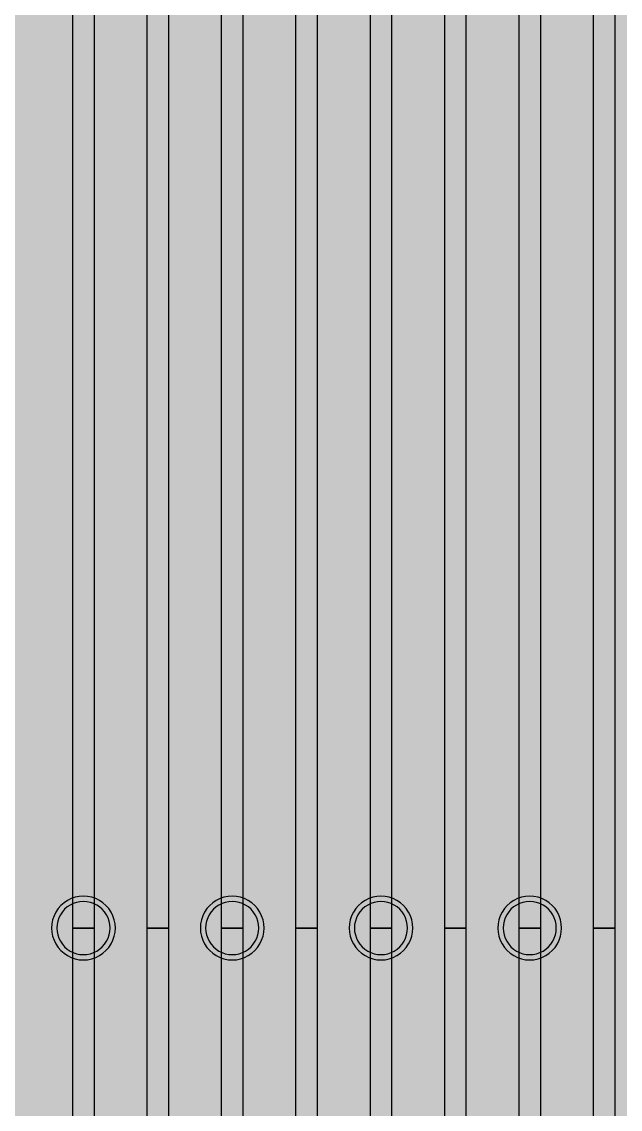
# Model space of a CAD drawing. Header units: metres. Extents: x -7231 to 10969, y -37556 to 1873.
# Drawn here: x 4323.7 to 4380, y -16649 to -16546.6 of the extents above; entities that cross this region are included whole.
import ezdxf

# ---------------------------------------------------------------- set-up
doc = ezdxf.new("R2010")
doc.units = ezdxf.units.M
for name, color, linetype in [('Metal1', 4, 'CONTINUOUS'), ('Metal2', 3, 'CONTINUOUS'), ('Polyimide', 7, 'CONTINUOUS')]:
    doc.layers.add(name, color=color, linetype=linetype)

msp = doc.modelspace()

# ---------------------------------------------------------------- hatches: boundary and pattern name
at = {"layer": 'Polyimide'}
msp.add_hatch(color=7, dxfattribs=at).paths.add_polyline_path([(4065.69, -468), (4066.67, -501.99), (4068.51, -535.99), (4071.41, -569.99), (4075.54, -603.99), (4081.04, -637.99), (4088.01, -671.99), (4096.52, -705.98), (4106.62, -739.98), (4118.33, -773.98), (4131.63, -807.98), (4146.49, -841.98), (4162.87, -875.98), (4180.68, -909.97), (4199.83, -943.97), (4220.22, -977.97), (4241.73, -1011.97), (4264.21, -1045.97), (4287.52, -1079.96), (4311.51, -1113.96), (4336.01, -1147.96), (4360.86, -1181.96), (4385.88, -1215.96), (4410.89, -1249.96), (4435.74, -1283.95), (4460.24, -1317.95), (4484.23, -1351.95), (4507.54, -1385.95), (4530.02, -1419.95), (4551.53, -1453.94), (4571.92, -1487.94), (4591.07, -1521.94), (4608.88, -1555.94), (4625.26, -1589.94), (4640.12, -1623.94), (4653.42, -1657.93), (4665.13, -1691.93), (4675.23, -1725.93), (4683.74, -1759.93), (4690.71, -1793.93), (4696.21, -1827.93), (4700.34, -1861.92), (4703.24, -1895.92), (4705.08, -1929.92), (4706.06, -1963.92), (4706.44, -1997.92), (4706.5, -2031.91), (4706.5, -4793.02), (4709.95, -4838.39), (4720.22, -4882.71), (4737.08, -4924.98), (4760.13, -4964.2), (4788.85, -4999.49), (4822.58, -5030.03), (4860.53, -5055.12), (4901.85, -5074.18), (4901.85, -5074.18), (4970.68, -5105.23), (5034.7, -5145.26), (5092.76, -5193.54), (5143.8, -5249.19), (5186.89, -5311.2), (5221.24, -5378.44), (5246.23, -5449.69), (5261.41, -5523.66), (5266.5, -5599), (5261.41, -5674.34), (5246.23, -5748.31), (5221.24, -5819.56), (5186.89, -5886.8), (5143.8, -5948.81), (5092.76, -6004.46), (5034.7, -6052.74), (4970.68, -6092.77), (4901.85, -6123.82), (4860.53, -6142.88), (4822.58, -6167.97), (4788.85, -6198.51), (4760.13, -6233.8), (4737.08, -6273.02), (4720.22, -6315.29), (4709.95, -6359.61), (4706.5, -6404.98), (4706.5, -9221.52), (4709.95, -9266.88), (4720.22, -9311.21), (4737.08, -9353.47), (4760.13, -9392.7), (4788.85, -9427.98), (4822.58, -9458.52), (4860.53, -9483.61), (4901.85, -9502.67), (4970.68, -9533.72), (5034.7, -9573.75), (5092.76, -9622.03), (5143.8, -9677.68), (5186.89, -9739.69), (5221.24, -9806.94), (5246.23, -9878.19), (5261.41, -9952.16), (5266.5, -10027.49), (5261.41, -10102.83), (5246.23, -10176.8), (5221.24, -10248.05), (5186.89, -10315.3), (5143.8, -10377.31), (5092.76, -10432.96), (5034.7, -10481.24), (4970.68, -10521.27), (4901.85, -10552.32), (4860.53, -10571.38), (4822.58, -10596.46), (4788.85, -10627), (4760.13, -10662.29), (4737.08, -10701.52), (4720.22, -10743.78), (4709.95, -10788.1), (4706.5, -10833.47), (4706.5, -13650.01), (4709.95, -13695.38), (4720.22, -13739.7), (4737.08, -13781.96), (4760.13, -13821.19), (4788.85, -13856.48), (4822.58, -13887.02), (4860.53, -13912.11), (4901.85, -13931.17), (4970.68, -13962.22), (5034.7, -14002.25), (5092.76, -14050.53), (5143.8, -14106.18), (5186.89, -14168.19), (5221.24, -14235.43), (5246.23, -14306.68), (5261.41, -14380.65), (5266.5, -14455.99), (5261.41, -14531.33), (5246.23, -14605.29), (5221.24, -14676.55), (5186.89, -14743.79), (5143.8, -14805.8), (5092.76, -14861.45), (5034.7, -14909.73), (4970.68, -14949.76), (4901.85, -14980.81), (4860.53, -14999.87), (4822.58, -15024.96), (4788.85, -15055.5), (4760.13, -15090.79), (4737.08, -15130.01), (4720.22, -15172.27), (4709.95, -15216.6), (4706.5, -15261.97), (4706.5, -15455.99), (4720.95, -15750.04), (4764.14, -16041.26), (4835.68, -16326.84), (4934.86, -16604.04), (5060.74, -16870.18), (5212.09, -17122.7), (5387.47, -17359.17), (5585.18, -17577.31), (5803.32, -17775.02), (6039.79, -17950.4), (6292.31, -18101.75), (6558.45, -18227.63), (6835.65, -18326.81), (7121.23, -18398.34), (7412.45, -18441.54), (7706.5, -18455.99), (9969.01, -18455.99), (10047.42, -18459.84), (10125.08, -18471.36), (10201.23, -18490.44), (10275.15, -18516.89), (10346.12, -18550.45), (10413.46, -18590.81), (10476.52, -18637.58), (10534.69, -18690.3), (10587.41, -18748.47), (10634.18, -18811.53), (10674.54, -18878.87), (10708.11, -18949.84), (10734.56, -19023.76), (10753.63, -19099.92), (10765.15, -19177.58), (10769.01, -19255.99), (10769.01, -20895.8), (10730.24, -20951.41), (10694.6, -21009.08), (10662.21, -21068.63), (10633.17, -21129.89), (10607.55, -21192.66), (10585.45, -21256.74), (10566.93, -21321.96), (10552.05, -21388.09), (10540.84, -21454.95), (10533.35, -21522.33), (10529.6, -21590.02), (10529.6, -21657.81), (10533.35, -21725.5), (10540.84, -21792.87), (10552.05, -21859.73), (10566.93, -21925.87), (10585.45, -21991.08), (10607.55, -22055.17), (10633.17, -22117.94), (10662.21, -22179.19), (10694.6, -22238.74), (10730.24, -22296.41), (10769.01, -22352.03), (10769.01, -32454.24), (10728.74, -32510.49), (10691.72, -32568.92), (10658.05, -32629.35), (10627.85, -32691.58), (10601.2, -32755.42), (10578.21, -32820.67), (10558.93, -32887.1), (10543.44, -32954.52), (10531.77, -33022.71), (10523.97, -33091.44), (10520.07, -33160.51), (10520.07, -33229.69), (10523.97, -33298.75), (10531.77, -33367.49), (10543.44, -33435.67), (10558.93, -33503.09), (10578.21, -33569.53), (10601.2, -33634.77), (10627.85, -33698.61), (10658.05, -33760.85), (10691.72, -33821.28), (10728.74, -33879.71), (10769.01, -33935.96), (10769.01, -36556), (10765.15, -36634.41), (10753.63, -36712.07), (10734.56, -36788.23), (10708.11, -36862.15), (10674.54, -36933.12), (10634.18, -37000.46), (10587.41, -37063.51), (10534.69, -37121.69), (10476.52, -37174.41), (10413.46, -37221.18), (10346.12, -37261.54), (10275.15, -37295.1), (10201.23, -37321.55), (10125.08, -37340.63), (10047.42, -37352.15), (9969.01, -37356), (-6231.01, -37356), (-6309.42, -37352.15), (-6387.08, -37340.63), (-6463.23, -37321.55), (-6537.15, -37295.1), (-6608.12, -37261.54), (-6675.46, -37221.18), (-6738.52, -37174.41), (-6796.69, -37121.69), (-6849.41, -37063.51), (-6896.18, -37000.46), (-6936.54, -36933.12), (-6970.11, -36862.15), (-6996.56, -36788.23), (-7015.63, -36712.07), (-7027.15, -36634.41), (-7031.01, -36556), (-7031.01, -33936), (-6990.74, -33879.75), (-6953.7, -33821.31), (-6920.03, -33760.88), (-6889.82, -33698.64), (-6863.18, -33634.8), (-6840.18, -33569.55), (-6820.9, -33503.11), (-6805.4, -33435.69), (-6793.74, -33367.49), (-6785.94, -33298.75), (-6782.03, -33229.68), (-6782.03, -33160.5), (-6785.94, -33091.43), (-6793.74, -33022.69), (-6805.4, -32954.5), (-6820.9, -32887.07), (-6840.18, -32820.63), (-6863.18, -32755.39), (-6889.82, -32691.54), (-6920.03, -32629.3), (-6953.7, -32568.87), (-6990.74, -32510.43), (-7031.01, -32454.18), (-7031.01, -22364.83), (-6990.74, -22308.58), (-6953.7, -22250.14), (-6920.03, -22189.71), (-6889.82, -22127.47), (-6863.18, -22063.62), (-6840.18, -21998.38), (-6820.9, -21931.94), (-6805.4, -21864.51), (-6793.74, -21796.32), (-6785.94, -21727.58), (-6782.03, -21658.51), (-6782.03, -21589.33), (-6785.94, -21520.26), (-6793.74, -21451.52), (-6805.4, -21383.32), (-6820.9, -21315.9), (-6840.18, -21249.46), (-6863.18, -21184.21), (-6889.82, -21120.37), (-6920.03, -21058.13), (-6953.7, -20997.7), (-6990.74, -20939.26), (-7031.01, -20883.01), (-7031.01, -19255.99), (-7027.15, -19177.58), (-7015.63, -19099.92), (-6996.56, -19023.76), (-6970.11, -18949.84), (-6936.54, -18878.87), (-6896.18, -18811.53), (-6849.41, -18748.47), (-6796.69, -18690.3), (-6738.52, -18637.58), (-6675.46, -18590.81), (-6608.12, -18550.45), (-6537.15, -18516.89), (-6463.23, -18490.44), (-6387.08, -18471.36), (-6309.42, -18459.84), (-6231.01, -18455.99), (-3968.5, -18455.99), (-3674.45, -18441.54), (-3383.23, -18398.34), (-3097.65, -18326.81), (-2820.45, -18227.63), (-2554.31, -18101.75), (-2301.79, -17950.4), (-2065.32, -17775.02), (-1847.18, -17577.31), (-1649.47, -17359.17), (-1474.09, -17122.7), (-1322.74, -16870.18), (-1196.86, -16604.04), (-1097.68, -16326.84), (-1026.14, -16041.26), (-982.95, -15750.04), (-968.5, -15455.99), (-968.5, -15261.97), (-971.95, -15216.6), (-982.22, -15172.27), (-999.08, -15130.01), (-1022.13, -15090.79), (-1050.85, -15055.5), (-1084.58, -15024.96), (-1122.53, -14999.87), (-1163.85, -14980.81), (-1232.68, -14949.76), (-1296.7, -14909.73), (-1354.76, -14861.45), (-1405.8, -14805.8), (-1448.89, -14743.79), (-1483.24, -14676.55), (-1508.23, -14605.29), (-1523.41, -14531.33), (-1528.5, -14455.99), (-1523.41, -14380.65), (-1508.23, -14306.68), (-1483.24, -14235.43), (-1448.89, -14168.19), (-1405.8, -14106.18), (-1354.76, -14050.53), (-1296.7, -14002.25), (-1232.68, -13962.22), (-1163.85, -13931.17), (-1122.53, -13912.11), (-1084.58, -13887.02), (-1050.85, -13856.48), (-1022.13, -13821.19), (-999.08, -13781.96), (-982.22, -13739.7), (-971.95, -13695.38), (-968.5, -13650.01), (-968.5, -12309.64), (-971.95, -12264.27), (-982.22, -12219.94), (-999.08, -12177.68), (-1022.13, -12138.46), (-1050.85, -12103.17), (-1084.58, -12072.63), (-1122.53, -12047.54), (-1163.85, -12028.48), (-1232.68, -11997.43), (-1296.7, -11957.4), (-1354.76, -11909.12), (-1405.8, -11853.47), (-1448.89, -11791.46), (-1483.24, -11724.22), (-1508.23, -11652.96), (-1523.41, -11579), (-1528.5, -11503.66), (-1523.41, -11428.32), (-1508.23, -11354.35), (-1483.24, -11283.1), (-1448.89, -11215.86), (-1405.8, -11153.85), (-1354.76, -11098.2), (-1296.7, -11049.92), (-1232.68, -11009.89), (-1163.85, -10978.84), (-1122.53, -10959.78), (-1084.58, -10934.69), (-1050.85, -10904.15), (-1022.13, -10868.86), (-999.08, -10829.63), (-982.22, -10787.37), (-971.95, -10743.05), (-968.5, -10697.68), (-968.5, -9357.31), (-971.95, -9311.94), (-982.22, -9267.62), (-999.08, -9225.35), (-1022.13, -9186.13), (-1050.85, -9150.84), (-1084.58, -9120.3), (-1122.53, -9095.21), (-1163.85, -9076.15), (-1163.85, -9076.15), (-1232.68, -9045.1), (-1296.7, -9005.07), (-1354.76, -8956.79), (-1405.8, -8901.14), (-1448.89, -8839.13), (-1483.24, -8771.89), (-1508.23, -8700.64), (-1523.41, -8626.67), (-1528.5, -8551.33), (-1523.41, -8475.99), (-1508.23, -8402.02), (-1483.24, -8330.77), (-1448.89, -8263.53), (-1405.8, -8201.52), (-1354.76, -8145.87), (-1296.7, -8097.59), (-1232.68, -8057.56), (-1163.85, -8026.51), (-1163.85, -8026.51), (-1122.53, -8007.45), (-1084.58, -7982.36), (-1050.85, -7951.82), (-1022.13, -7916.53), (-999.08, -7877.31), (-982.22, -7835.04), (-971.95, -7790.72), (-968.5, -7745.35), (-968.5, -6404.98), (-971.95, -6359.61), (-982.22, -6315.29), (-999.08, -6273.02), (-1022.13, -6233.8), (-1050.85, -6198.51), (-1084.58, -6167.97), (-1122.53, -6142.88), (-1163.85, -6123.82), (-1163.85, -6123.82), (-1232.68, -6092.77), (-1296.7, -6052.74), (-1354.76, -6004.46), (-1405.8, -5948.81), (-1448.89, -5886.8), (-1483.24, -5819.56), (-1508.23, -5748.31), (-1523.41, -5674.34), (-1528.5, -5599), (-1523.41, -5523.66), (-1508.23, -5449.69), (-1483.24, -5378.44), (-1448.89, -5311.2), (-1405.8, -5249.19), (-1354.76, -5193.54), (-1296.7, -5145.26), (-1232.68, -5105.23), (-1163.85, -5074.18), (-1163.85, -5074.18), (-1122.53, -5055.12), (-1084.58, -5030.03), (-1050.85, -4999.49), (-1022.13, -4964.2), (-999.08, -4924.98), (-982.22, -4882.71), (-971.95, -4838.39), (-968.5, -4793.02), (-968.5, -2031.91), (-968.44, -1997.92), (-968.06, -1963.92), (-967.05, -1929.92), (-965.18, -1895.92), (-962.22, -1861.92), (-958.01, -1827.93), (-952.41, -1793.93), (-945.31, -1759.93), (-936.64, -1725.93), (-926.35, -1691.93), (-914.43, -1657.93), (-900.88, -1623.94), (-885.74, -1589.94), (-869.05, -1555.94), (-850.91, -1521.94), (-831.4, -1487.94), (-810.63, -1453.94), (-788.72, -1419.95), (-765.82, -1385.95), (-742.07, -1351.95), (-717.63, -1317.95), (-692.67, -1283.95), (-667.36, -1249.96), (-641.88, -1215.96), (-616.39, -1181.96), (-591.08, -1147.96), (-566.12, -1113.96), (-541.68, -1079.96), (-517.93, -1045.97), (-495.03, -1011.97), (-473.12, -977.97), (-452.35, -943.97), (-432.84, -909.97), (-414.7, -875.98), (-398.01, -841.98), (-382.87, -807.98), (-369.32, -773.98), (-357.4, -739.98), (-347.11, -705.98), (-338.44, -671.99), (-331.34, -637.99), (-325.74, -603.99), (-321.53, -569.99), (-318.57, -535.99), (-316.7, -501.99), (-315.69, -468), (-315.31, -434), (-315.25, -400), (-315.25, 401), (-315.25, 451), (-315.25, 1644), (-270.25, 1644), (-270.03, 1637.13), (-269.35, 1630.29), (-268.23, 1623.52), (-266.67, 1616.82), (-264.68, 1610.25), (-262.26, 1603.82), (-259.42, 1597.56), (-256.18, 1591.5), (-252.55, 1585.67), (-248.55, 1580.08), (-244.19, 1574.77), (-239.5, 1569.75), (-234.48, 1565.06), (-229.17, 1560.7), (-223.58, 1556.7), (-217.75, 1553.07), (-211.69, 1549.83), (-205.43, 1546.99), (-199, 1544.57), (-192.43, 1542.58), (-185.73, 1541.02), (-178.96, 1539.9), (-172.12, 1539.22), (-165.25, 1539), (-158.38, 1539.22), (-151.54, 1539.9), (-144.77, 1541.02), (-138.07, 1542.58), (-131.5, 1544.57), (-125.07, 1546.99), (-118.81, 1549.83), (-112.75, 1553.07), (-106.92, 1556.7), (-101.33, 1560.7), (-96.02, 1565.06), (-91, 1569.75), (-86.31, 1574.77), (-81.95, 1580.08), (-77.95, 1585.67), (-74.32, 1591.5), (-71.08, 1597.56), (-68.24, 1603.82), (-65.82, 1610.25), (-63.83, 1616.82), (-62.27, 1623.52), (-61.15, 1630.29), (-60.47, 1637.13), (-60.25, 1644), (1853, 1644), (1853, 1573), (3815.25, 1573), (3815.46, 1579.54), (3816.11, 1586.05), (3817.17, 1592.51), (3818.66, 1598.88), (3820.56, 1605.14), (3822.86, 1611.27), (3825.56, 1617.23), (3828.65, 1623), (3832.1, 1628.56), (3835.91, 1633.88), (3840.07, 1638.93), (3844.54, 1643.71), (3849.32, 1648.18), (3854.37, 1652.34), (3859.69, 1656.15), (3865.25, 1659.6), (3871.02, 1662.69), (3876.98, 1665.39), (3883.11, 1667.69), (3889.37, 1669.59), (3895.74, 1671.08), (3902.2, 1672.14), (3908.71, 1672.79), (3915.25, 1673), (3921.79, 1672.79), (3928.3, 1672.14), (3934.76, 1671.08), (3941.13, 1669.59), (3947.39, 1667.69), (3953.52, 1665.39), (3959.48, 1662.69), (3965.25, 1659.6), (3970.81, 1656.15), (3976.13, 1652.34), (3981.18, 1648.18), (3985.96, 1643.71), (3990.43, 1638.93), (3994.59, 1633.88), (3998.4, 1628.56), (4001.85, 1623), (4004.94, 1617.23), (4007.64, 1611.27), (4009.94, 1605.14), (4011.84, 1598.88), (4013.33, 1592.51), (4014.39, 1586.05), (4015.04, 1579.54), (4015.25, 1573), (4065.25, 1573), (4065.25, 451), (4065.25, 401), (4065.25, -400), (4065.31, -434), (4065.69, -468)])

# ---------------------------------------------------------------- linework, layer by layer
at = {"layer": 'Metal1'}
for points in [[(4330.5, -2031.62), (4330.5, -16631.91), (4328.5, -16631.91), (4328.5, -2032.21)], [(4337.5, -2031.62), (4337.5, -16631.91), (4335.5, -16631.91), (4335.5, -2032.21)], [(4344.5, -2031.62), (4344.5, -16631.91), (4342.5, -16631.91), (4342.5, -2032.21)], [(4351.5, -2031.62), (4351.5, -16631.91), (4349.5, -16631.91), (4349.5, -2032.21)], [(4358.5, -2031.62), (4358.5, -16631.91), (4356.5, -16631.91), (4356.5, -2032.21)], [(4365.5, -2031.62), (4365.5, -16631.91), (4363.5, -16631.91), (4363.5, -2032.21)], [(4372.5, -2031.62), (4372.5, -16631.91), (4370.5, -16631.91), (4370.5, -2032.21)], [(4379.5, -2031.62), (4379.5, -16631.91), (4377.5, -16631.91), (4377.5, -2032.21)], [(4178.94, -17788.71), (4201.35, -17766.21), (4223.76, -17743.71), (4246.16, -17721.21), (4268.57, -17698.71), (4290.98, -17676.21), (4313.38, -17653.71), (4326.69, -17640.35), (4335.5, -17619.01), (4335.5, -16631.91), (4337.5, -16631.91), (4337.5, -17619.41), (4328.39, -17641.48), (4314.8, -17655.12), (4292.39, -17677.62), (4269.99, -17700.12), (4247.58, -17722.62), (4225.17, -17745.12), (4202.77, -17767.62), (4180.36, -17790.13)], [(4192.05, -17788.71), (4214.59, -17766.21), (4237.12, -17743.71), (4259.66, -17721.21), (4282.19, -17698.71), (4304.73, -17676.21), (4327.26, -17653.71), (4340.64, -17640.35), (4349.5, -17618.98), (4349.5, -16631.91), (4351.5, -16631.91), (4351.5, -17619.38), (4342.33, -17641.48), (4328.67, -17655.12), (4306.14, -17677.62), (4283.6, -17700.12), (4261.07, -17722.63), (4238.54, -17745.13), (4216, -17767.63), (4193.47, -17790.13)], [(4205.17, -17788.71), (4227.83, -17766.21), (4250.49, -17743.71), (4273.15, -17721.21), (4295.81, -17698.71), (4318.47, -17676.21), (4341.13, -17653.71), (4354.59, -17640.35), (4363.5, -17618.94), (4363.5, -16631.91), (4365.5, -16631.91), (4365.5, -17619.34), (4356.28, -17641.48), (4342.54, -17655.12), (4319.88, -17677.63), (4297.22, -17700.13), (4274.56, -17722.63), (4251.9, -17745.13), (4229.24, -17767.63), (4206.58, -17790.13)], [(4218.28, -17788.71), (4241.07, -17766.21), (4263.86, -17743.71), (4286.64, -17721.21), (4309.43, -17698.71), (4332.22, -17676.2), (4355.01, -17653.7), (4368.54, -17640.34), (4377.5, -17618.9), (4377.5, -16631.91), (4379.5, -16631.91), (4379.5, -17619.31), (4370.23, -17641.49), (4356.41, -17655.13), (4333.63, -17677.63), (4310.84, -17700.13), (4288.05, -17722.63), (4265.26, -17745.13), (4242.47, -17767.63), (4219.68, -17790.13)]]:
    msp.add_lwpolyline(points, dxfattribs=at)
for points in [[(4332.5, -16631.91), (4332.47, -16631.52), (4332.4, -16631.14), (4332.27, -16630.77), (4332.1, -16630.41), (4331.88, -16630.09), (4331.62, -16629.79), (4331.33, -16629.53), (4331, -16629.32), (4330.65, -16629.14), (4330.28, -16629.02), (4329.89, -16628.94), (4329.5, -16628.91), (4329.11, -16628.94), (4328.72, -16629.02), (4328.35, -16629.14), (4328, -16629.32), (4327.67, -16629.53), (4327.38, -16629.79), (4327.12, -16630.09), (4326.9, -16630.41), (4326.73, -16630.77), (4326.6, -16631.14), (4326.53, -16631.52), (4326.5, -16631.91), (4326.53, -16632.31), (4326.6, -16632.69), (4326.73, -16633.06), (4326.9, -16633.41), (4327.12, -16633.74), (4327.38, -16634.04), (4327.67, -16634.29), (4328, -16634.51), (4328.35, -16634.69), (4328.72, -16634.81), (4329.11, -16634.89), (4329.5, -16634.91), (4329.89, -16634.89), (4330.28, -16634.81), (4330.65, -16634.69), (4331, -16634.51), (4331.33, -16634.29), (4331.62, -16634.04), (4331.88, -16633.74), (4332.1, -16633.41), (4332.27, -16633.06), (4332.4, -16632.69), (4332.47, -16632.31), (4332.5, -16631.91)], [(4346.5, -16631.91), (4346.47, -16631.52), (4346.4, -16631.14), (4346.27, -16630.77), (4346.1, -16630.41), (4345.88, -16630.09), (4345.62, -16629.79), (4345.33, -16629.53), (4345, -16629.32), (4344.65, -16629.14), (4344.28, -16629.02), (4343.89, -16628.94), (4343.5, -16628.91), (4343.11, -16628.94), (4342.72, -16629.02), (4342.35, -16629.14), (4342, -16629.32), (4341.67, -16629.53), (4341.38, -16629.79), (4341.12, -16630.09), (4340.9, -16630.41), (4340.73, -16630.77), (4340.6, -16631.14), (4340.53, -16631.52), (4340.5, -16631.91), (4340.53, -16632.31), (4340.6, -16632.69), (4340.73, -16633.06), (4340.9, -16633.41), (4341.12, -16633.74), (4341.38, -16634.04), (4341.67, -16634.29), (4342, -16634.51), (4342.35, -16634.69), (4342.72, -16634.81), (4343.11, -16634.89), (4343.5, -16634.91), (4343.89, -16634.89), (4344.28, -16634.81), (4344.65, -16634.69), (4345, -16634.51), (4345.33, -16634.29), (4345.62, -16634.04), (4345.88, -16633.74), (4346.1, -16633.41), (4346.27, -16633.06), (4346.4, -16632.69), (4346.47, -16632.31), (4346.5, -16631.91)], [(4360.5, -16631.91), (4360.47, -16631.52), (4360.4, -16631.14), (4360.27, -16630.77), (4360.1, -16630.41), (4359.88, -16630.09), (4359.62, -16629.79), (4359.33, -16629.53), (4359, -16629.32), (4358.65, -16629.14), (4358.28, -16629.02), (4357.89, -16628.94), (4357.5, -16628.91), (4357.11, -16628.94), (4356.72, -16629.02), (4356.35, -16629.14), (4356, -16629.32), (4355.67, -16629.53), (4355.38, -16629.79), (4355.12, -16630.09), (4354.9, -16630.41), (4354.73, -16630.77), (4354.6, -16631.14), (4354.53, -16631.52), (4354.5, -16631.91), (4354.53, -16632.31), (4354.6, -16632.69), (4354.73, -16633.06), (4354.9, -16633.41), (4355.12, -16633.74), (4355.38, -16634.04), (4355.67, -16634.29), (4356, -16634.51), (4356.35, -16634.69), (4356.72, -16634.81), (4357.11, -16634.89), (4357.5, -16634.91), (4357.89, -16634.89), (4358.28, -16634.81), (4358.65, -16634.69), (4359, -16634.51), (4359.33, -16634.29), (4359.62, -16634.04), (4359.88, -16633.74), (4360.1, -16633.41), (4360.27, -16633.06), (4360.4, -16632.69), (4360.47, -16632.31), (4360.5, -16631.91)], [(4374.5, -16631.91), (4374.47, -16631.52), (4374.4, -16631.14), (4374.27, -16630.77), (4374.1, -16630.41), (4373.88, -16630.09), (4373.62, -16629.79), (4373.33, -16629.53), (4373, -16629.32), (4372.65, -16629.14), (4372.28, -16629.02), (4371.89, -16628.94), (4371.5, -16628.91), (4371.11, -16628.94), (4370.72, -16629.02), (4370.35, -16629.14), (4370, -16629.32), (4369.67, -16629.53), (4369.38, -16629.79), (4369.12, -16630.09), (4368.9, -16630.41), (4368.73, -16630.77), (4368.6, -16631.14), (4368.53, -16631.52), (4368.5, -16631.91), (4368.53, -16632.31), (4368.6, -16632.69), (4368.73, -16633.06), (4368.9, -16633.41), (4369.12, -16633.74), (4369.38, -16634.04), (4369.67, -16634.29), (4370, -16634.51), (4370.35, -16634.69), (4370.72, -16634.81), (4371.11, -16634.89), (4371.5, -16634.91), (4371.89, -16634.89), (4372.28, -16634.81), (4372.65, -16634.69), (4373, -16634.51), (4373.33, -16634.29), (4373.62, -16634.04), (4373.88, -16633.74), (4374.1, -16633.41), (4374.27, -16633.06), (4374.4, -16632.69), (4374.47, -16632.31), (4374.5, -16631.91)]]:
    msp.add_lwpolyline(points, close=True, dxfattribs=at)
at = {"layer": 'Metal2'}
for points in [[(4332.5, -16631.91), (4332.47, -16631.52), (4332.4, -16631.14), (4332.27, -16630.77), (4332.1, -16630.41), (4331.88, -16630.09), (4331.62, -16629.79), (4331.33, -16629.53), (4331, -16629.32), (4330.65, -16629.14), (4330.28, -16629.02), (4329.89, -16628.94), (4329.5, -16628.91), (4329.11, -16628.94), (4328.72, -16629.02), (4328.35, -16629.14), (4328, -16629.32), (4327.67, -16629.53), (4327.38, -16629.79), (4327.12, -16630.09), (4326.9, -16630.41), (4326.73, -16630.77), (4326.6, -16631.14), (4326.53, -16631.52), (4326.5, -16631.91), (4326.53, -16632.31), (4326.6, -16632.69), (4326.73, -16633.06), (4326.9, -16633.41), (4327.12, -16633.74), (4327.38, -16634.04), (4327.67, -16634.29), (4328, -16634.51), (4328.35, -16634.69), (4328.72, -16634.81), (4329.11, -16634.89), (4329.5, -16634.91), (4329.89, -16634.89), (4330.28, -16634.81), (4330.65, -16634.69), (4331, -16634.51), (4331.33, -16634.29), (4331.62, -16634.04), (4331.88, -16633.74), (4332.1, -16633.41), (4332.27, -16633.06), (4332.4, -16632.69), (4332.47, -16632.31), (4332.5, -16631.91)], [(4346.5, -16631.91), (4346.47, -16631.52), (4346.4, -16631.14), (4346.27, -16630.77), (4346.1, -16630.41), (4345.88, -16630.09), (4345.62, -16629.79), (4345.33, -16629.53), (4345, -16629.32), (4344.65, -16629.14), (4344.28, -16629.02), (4343.89, -16628.94), (4343.5, -16628.91), (4343.11, -16628.94), (4342.72, -16629.02), (4342.35, -16629.14), (4342, -16629.32), (4341.67, -16629.53), (4341.38, -16629.79), (4341.12, -16630.09), (4340.9, -16630.41), (4340.73, -16630.77), (4340.6, -16631.14), (4340.53, -16631.52), (4340.5, -16631.91), (4340.53, -16632.31), (4340.6, -16632.69), (4340.73, -16633.06), (4340.9, -16633.41), (4341.12, -16633.74), (4341.38, -16634.04), (4341.67, -16634.29), (4342, -16634.51), (4342.35, -16634.69), (4342.72, -16634.81), (4343.11, -16634.89), (4343.5, -16634.91), (4343.89, -16634.89), (4344.28, -16634.81), (4344.65, -16634.69), (4345, -16634.51), (4345.33, -16634.29), (4345.62, -16634.04), (4345.88, -16633.74), (4346.1, -16633.41), (4346.27, -16633.06), (4346.4, -16632.69), (4346.47, -16632.31), (4346.5, -16631.91)], [(4360.5, -16631.91), (4360.47, -16631.52), (4360.4, -16631.14), (4360.27, -16630.77), (4360.1, -16630.41), (4359.88, -16630.09), (4359.62, -16629.79), (4359.33, -16629.53), (4359, -16629.32), (4358.65, -16629.14), (4358.28, -16629.02), (4357.89, -16628.94), (4357.5, -16628.91), (4357.11, -16628.94), (4356.72, -16629.02), (4356.35, -16629.14), (4356, -16629.32), (4355.67, -16629.53), (4355.38, -16629.79), (4355.12, -16630.09), (4354.9, -16630.41), (4354.73, -16630.77), (4354.6, -16631.14), (4354.53, -16631.52), (4354.5, -16631.91), (4354.53, -16632.31), (4354.6, -16632.69), (4354.73, -16633.06), (4354.9, -16633.41), (4355.12, -16633.74), (4355.38, -16634.04), (4355.67, -16634.29), (4356, -16634.51), (4356.35, -16634.69), (4356.72, -16634.81), (4357.11, -16634.89), (4357.5, -16634.91), (4357.89, -16634.89), (4358.28, -16634.81), (4358.65, -16634.69), (4359, -16634.51), (4359.33, -16634.29), (4359.62, -16634.04), (4359.88, -16633.74), (4360.1, -16633.41), (4360.27, -16633.06), (4360.4, -16632.69), (4360.47, -16632.31), (4360.5, -16631.91)], [(4374.5, -16631.91), (4374.47, -16631.52), (4374.4, -16631.14), (4374.27, -16630.77), (4374.1, -16630.41), (4373.88, -16630.09), (4373.62, -16629.79), (4373.33, -16629.53), (4373, -16629.32), (4372.65, -16629.14), (4372.28, -16629.02), (4371.89, -16628.94), (4371.5, -16628.91), (4371.11, -16628.94), (4370.72, -16629.02), (4370.35, -16629.14), (4370, -16629.32), (4369.67, -16629.53), (4369.38, -16629.79), (4369.12, -16630.09), (4368.9, -16630.41), (4368.73, -16630.77), (4368.6, -16631.14), (4368.53, -16631.52), (4368.5, -16631.91), (4368.53, -16632.31), (4368.6, -16632.69), (4368.73, -16633.06), (4368.9, -16633.41), (4369.12, -16633.74), (4369.38, -16634.04), (4369.67, -16634.29), (4370, -16634.51), (4370.35, -16634.69), (4370.72, -16634.81), (4371.11, -16634.89), (4371.5, -16634.91), (4371.89, -16634.89), (4372.28, -16634.81), (4372.65, -16634.69), (4373, -16634.51), (4373.33, -16634.29), (4373.62, -16634.04), (4373.88, -16633.74), (4374.1, -16633.41), (4374.27, -16633.06), (4374.4, -16632.69), (4374.47, -16632.31), (4374.5, -16631.91)]]:
    msp.add_lwpolyline(points, close=True, dxfattribs=at)
for points in [[(4172.39, -17788.71), (4194.73, -17766.21), (4217.07, -17743.71), (4239.42, -17721.21), (4261.76, -17698.71), (4284.1, -17676.21), (4306.45, -17653.71), (4319.71, -17640.35), (4328.5, -17619.03), (4328.5, -16631.91), (4330.5, -16631.91), (4330.5, -17619.43), (4321.41, -17641.48), (4307.87, -17655.12), (4285.52, -17677.62), (4263.18, -17700.12), (4240.84, -17722.62), (4218.49, -17745.12), (4196.15, -17767.62), (4173.81, -17790.12)], [(4185.5, -17788.71), (4207.97, -17766.21), (4230.44, -17743.71), (4252.91, -17721.21), (4275.38, -17698.71), (4297.85, -17676.21), (4320.32, -17653.71), (4333.66, -17640.35), (4342.5, -17619), (4342.5, -16631.91), (4344.5, -16631.91), (4344.5, -17619.39), (4335.36, -17641.48), (4321.74, -17655.12), (4299.27, -17677.62), (4276.8, -17700.12), (4254.33, -17722.62), (4231.85, -17745.12), (4209.38, -17767.63), (4186.91, -17790.13)], [(4198.61, -17788.71), (4221.21, -17766.21), (4243.81, -17743.71), (4266.4, -17721.21), (4289, -17698.71), (4311.6, -17676.21), (4334.2, -17653.71), (4347.61, -17640.35), (4356.5, -17618.96), (4356.5, -16631.91), (4358.5, -16631.91), (4358.5, -17619.36), (4349.31, -17641.48), (4335.61, -17655.12), (4313.01, -17677.62), (4290.41, -17700.13), (4267.81, -17722.63), (4245.22, -17745.13), (4222.62, -17767.63), (4200.02, -17790.13)], [(4211.72, -17788.71), (4234.45, -17766.21), (4257.17, -17743.71), (4279.9, -17721.21), (4302.62, -17698.71), (4325.35, -17676.21), (4348.07, -17653.7), (4361.56, -17640.35), (4370.5, -17618.92), (4370.5, -16631.91), (4372.5, -16631.91), (4372.5, -17619.32), (4363.26, -17641.48), (4349.48, -17655.13), (4326.75, -17677.63), (4304.03, -17700.13), (4281.3, -17722.63), (4258.58, -17745.13), (4235.85, -17767.63), (4213.13, -17790.13)]]:
    msp.add_lwpolyline(points, dxfattribs=at)
at = {"layer": 'Via'}
for points in [[(4332, -16631.91), (4331.98, -16631.59), (4331.91, -16631.27), (4331.81, -16630.96), (4331.67, -16630.66), (4331.48, -16630.39), (4331.27, -16630.15), (4331.02, -16629.93), (4330.75, -16629.75), (4330.46, -16629.6), (4330.15, -16629.5), (4329.83, -16629.44), (4329.5, -16629.41), (4329.17, -16629.44), (4328.85, -16629.5), (4328.54, -16629.6), (4328.25, -16629.75), (4327.98, -16629.93), (4327.73, -16630.15), (4327.52, -16630.39), (4327.33, -16630.66), (4327.19, -16630.96), (4327.09, -16631.27), (4327.02, -16631.59), (4327, -16631.91), (4327.02, -16632.24), (4327.09, -16632.56), (4327.19, -16632.87), (4327.33, -16633.16), (4327.52, -16633.44), (4327.73, -16633.68), (4327.98, -16633.9), (4328.25, -16634.08), (4328.54, -16634.22), (4328.85, -16634.33), (4329.17, -16634.39), (4329.5, -16634.41), (4329.83, -16634.39), (4330.15, -16634.33), (4330.46, -16634.22), (4330.75, -16634.08), (4331.02, -16633.9), (4331.27, -16633.68), (4331.48, -16633.44), (4331.67, -16633.16), (4331.81, -16632.87), (4331.91, -16632.56), (4331.98, -16632.24), (4332, -16631.91)], [(4346, -16631.91), (4345.98, -16631.59), (4345.91, -16631.27), (4345.81, -16630.96), (4345.67, -16630.66), (4345.48, -16630.39), (4345.27, -16630.15), (4345.02, -16629.93), (4344.75, -16629.75), (4344.46, -16629.6), (4344.15, -16629.5), (4343.83, -16629.44), (4343.5, -16629.41), (4343.17, -16629.44), (4342.85, -16629.5), (4342.54, -16629.6), (4342.25, -16629.75), (4341.98, -16629.93), (4341.73, -16630.15), (4341.52, -16630.39), (4341.33, -16630.66), (4341.19, -16630.96), (4341.09, -16631.27), (4341.02, -16631.59), (4341, -16631.91), (4341.02, -16632.24), (4341.09, -16632.56), (4341.19, -16632.87), (4341.33, -16633.16), (4341.52, -16633.44), (4341.73, -16633.68), (4341.98, -16633.9), (4342.25, -16634.08), (4342.54, -16634.22), (4342.85, -16634.33), (4343.17, -16634.39), (4343.5, -16634.41), (4343.83, -16634.39), (4344.15, -16634.33), (4344.46, -16634.22), (4344.75, -16634.08), (4345.02, -16633.9), (4345.27, -16633.68), (4345.48, -16633.44), (4345.67, -16633.16), (4345.81, -16632.87), (4345.91, -16632.56), (4345.98, -16632.24), (4346, -16631.91)], [(4360, -16631.91), (4359.98, -16631.59), (4359.91, -16631.27), (4359.81, -16630.96), (4359.67, -16630.66), (4359.48, -16630.39), (4359.27, -16630.15), (4359.02, -16629.93), (4358.75, -16629.75), (4358.46, -16629.6), (4358.15, -16629.5), (4357.83, -16629.44), (4357.5, -16629.41), (4357.17, -16629.44), (4356.85, -16629.5), (4356.54, -16629.6), (4356.25, -16629.75), (4355.98, -16629.93), (4355.73, -16630.15), (4355.52, -16630.39), (4355.33, -16630.66), (4355.19, -16630.96), (4355.09, -16631.27), (4355.02, -16631.59), (4355, -16631.91), (4355.02, -16632.24), (4355.09, -16632.56), (4355.19, -16632.87), (4355.33, -16633.16), (4355.52, -16633.44), (4355.73, -16633.68), (4355.98, -16633.9), (4356.25, -16634.08), (4356.54, -16634.22), (4356.85, -16634.33), (4357.17, -16634.39), (4357.5, -16634.41), (4357.83, -16634.39), (4358.15, -16634.33), (4358.46, -16634.22), (4358.75, -16634.08), (4359.02, -16633.9), (4359.27, -16633.68), (4359.48, -16633.44), (4359.67, -16633.16), (4359.81, -16632.87), (4359.91, -16632.56), (4359.98, -16632.24), (4360, -16631.91)], [(4374, -16631.91), (4373.98, -16631.59), (4373.91, -16631.27), (4373.81, -16630.96), (4373.67, -16630.66), (4373.48, -16630.39), (4373.27, -16630.15), (4373.02, -16629.93), (4372.75, -16629.75), (4372.46, -16629.6), (4372.15, -16629.5), (4371.83, -16629.44), (4371.5, -16629.41), (4371.17, -16629.44), (4370.85, -16629.5), (4370.54, -16629.6), (4370.25, -16629.75), (4369.98, -16629.93), (4369.73, -16630.15), (4369.52, -16630.39), (4369.33, -16630.66), (4369.19, -16630.96), (4369.09, -16631.27), (4369.02, -16631.59), (4369, -16631.91), (4369.02, -16632.24), (4369.09, -16632.56), (4369.19, -16632.87), (4369.33, -16633.16), (4369.52, -16633.44), (4369.73, -16633.68), (4369.98, -16633.9), (4370.25, -16634.08), (4370.54, -16634.22), (4370.85, -16634.33), (4371.17, -16634.39), (4371.5, -16634.41), (4371.83, -16634.39), (4372.15, -16634.33), (4372.46, -16634.22), (4372.75, -16634.08), (4373.02, -16633.9), (4373.27, -16633.68), (4373.48, -16633.44), (4373.67, -16633.16), (4373.81, -16632.87), (4373.91, -16632.56), (4373.98, -16632.24), (4374, -16631.91)]]:
    msp.add_lwpolyline(points, close=True, dxfattribs=at)

doc.saveas('drawing.dxf')
